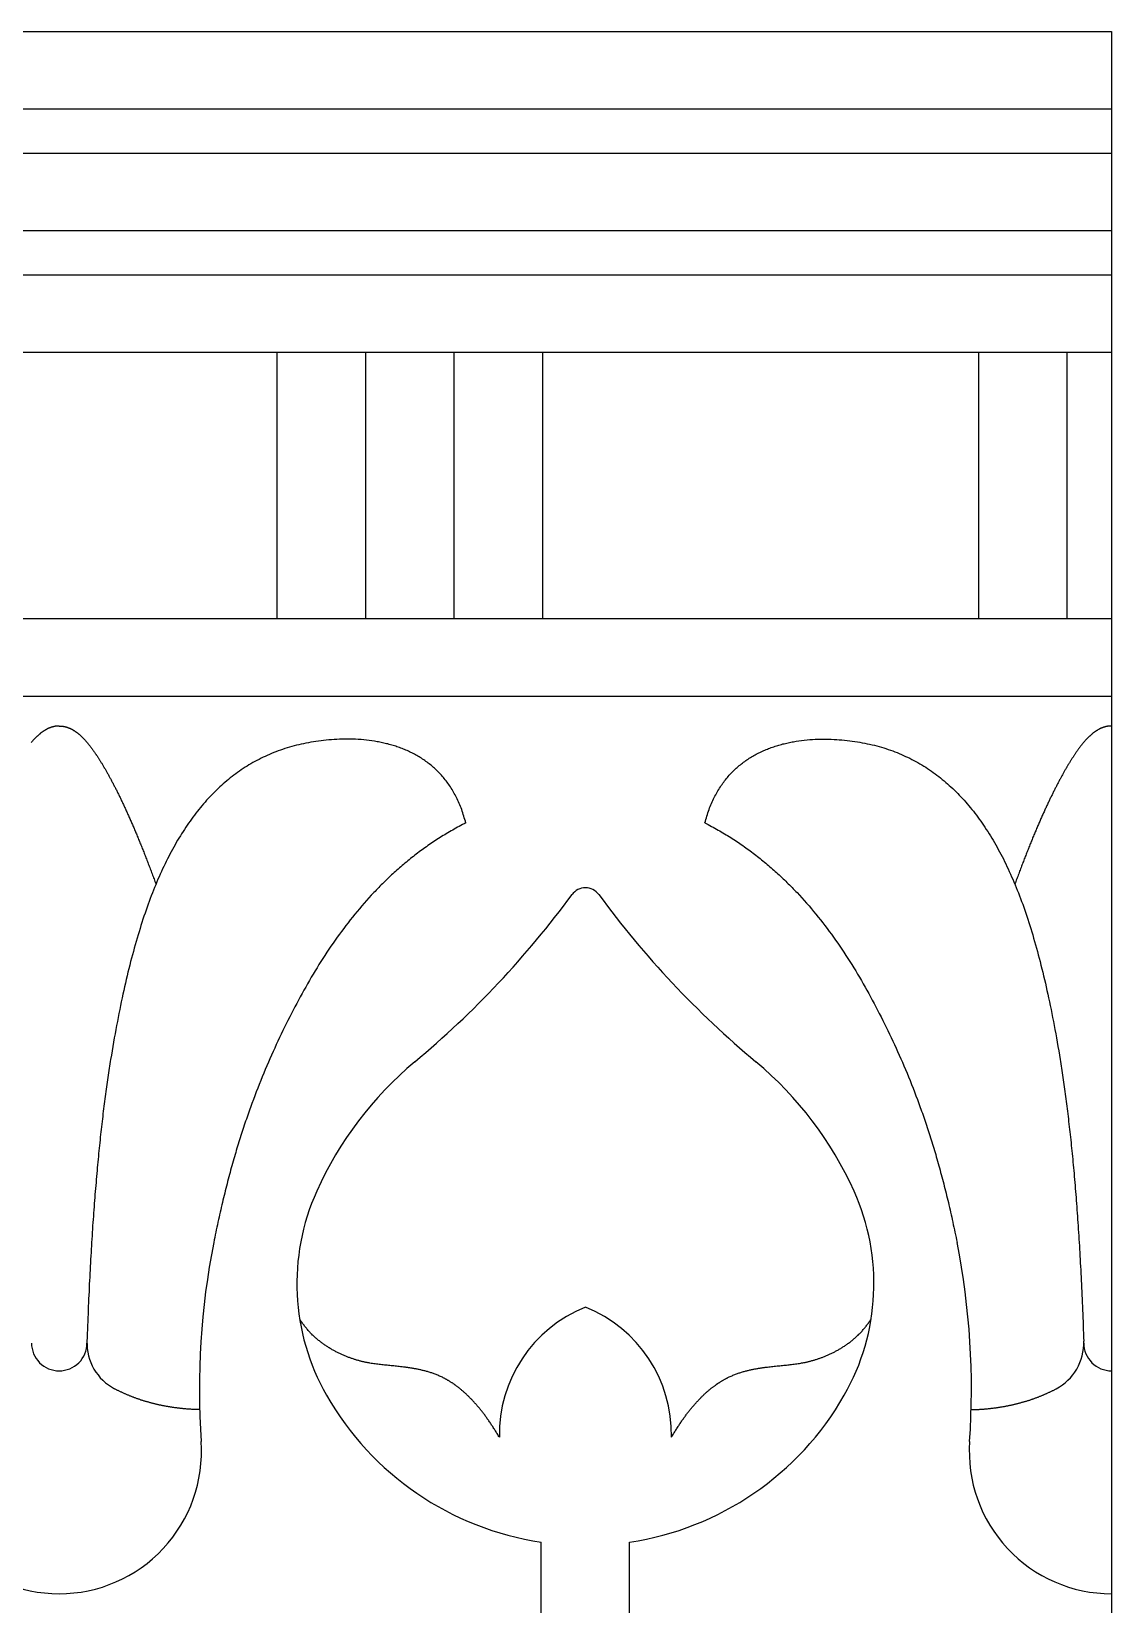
# Model space of a CAD drawing. Extents: x -111 to 2985, y -118 to 122.
# Drawn here: x 102.02 to 115.93, y 20.94 to 41.2 of the extents above; entities that cross this region are included whole.
import ezdxf

# ---------------------------------------------------------------- set-up
doc = ezdxf.new("R2010")
doc.units = 0
doc.layers.add('LAYER_03', color=5, linetype='CONTINUOUS')

msp = doc.modelspace()

# ---------------------------------------------------------------- linework, layer by layer
at = {"layer": 'LAYER_03'}
for points in [[(88.832, 41.2), (115.933, 41.2)], [(115.933, 41.2), (115.933, 4.476)], [(88.832, 40.203), (115.933, 40.203)], [(88.832, 39.633), (115.933, 39.633)], [(88.832, 38.636), (115.933, 38.636)], [(88.832, 38.066), (115.933, 38.066)], [(88.832, 37.069), (115.933, 37.069)], [(105.19, 33.638), (105.19, 37.069)], [(106.33, 33.638), (106.33, 37.069)], [(107.469, 33.638), (107.469, 37.069)], [(108.609, 33.638), (108.609, 37.069)], [(114.224, 33.638), (114.224, 37.069)], [(115.364, 33.638), (115.364, 37.069)], [(88.832, 33.638), (115.933, 33.638)], [(88.832, 32.641), (115.933, 32.641)], [(102.382, 32.254), (102.378, 32.254), (102.374, 32.254), (102.37, 32.254), (102.366, 32.254), (102.361, 32.254), (102.357, 32.253), (102.353, 32.253), (102.349, 32.253), (102.345, 32.252), (102.34, 32.252), (102.336, 32.251), (102.332, 32.251), (102.328, 32.25), (102.324, 32.249), (102.319, 32.248), (102.315, 32.248), (102.311, 32.247), (102.307, 32.246), (102.303, 32.245), (102.299, 32.244), (102.295, 32.243), (102.291, 32.241), (102.286, 32.24), (102.282, 32.239), (102.278, 32.238), (102.274, 32.236), (102.27, 32.235), (102.266, 32.233), (102.262, 32.232), (102.258, 32.23), (102.254, 32.228), (102.249, 32.227), (102.245, 32.225), (102.241, 32.223), (102.237, 32.221), (102.233, 32.219), (102.229, 32.217), (102.225, 32.215), (102.221, 32.213), (102.217, 32.211), (102.213, 32.208), (102.209, 32.206), (102.205, 32.204), (102.2, 32.201), (102.196, 32.199), (102.192, 32.196), (102.188, 32.194), (102.184, 32.191), (102.18, 32.188), (102.176, 32.186), (102.172, 32.183), (102.168, 32.18), (102.164, 32.177), (102.16, 32.174), (102.155, 32.171), (102.151, 32.168), (102.147, 32.165), (102.143, 32.161), (102.139, 32.158), (102.135, 32.155), (102.131, 32.151), (102.127, 32.148), (102.123, 32.144), (102.119, 32.141), (102.114, 32.137), (102.11, 32.133), (102.106, 32.13), (102.102, 32.126), (102.098, 32.122), (102.094, 32.118), (102.09, 32.114), (102.085, 32.11), (102.081, 32.106), (102.077, 32.102), (102.073, 32.097), (102.069, 32.093), (102.065, 32.089), (102.06, 32.084), (102.056, 32.08), (102.052, 32.075), (102.048, 32.071), (102.044, 32.066), (102.039, 32.061), (102.035, 32.056), (102.031, 32.051), (102.027, 32.046), (102.023, 32.041)], [(102.382, 32.254), (102.387, 32.254), (102.391, 32.254), (102.395, 32.254), (102.399, 32.254), (102.404, 32.254), (102.408, 32.253), (102.412, 32.253), (102.416, 32.253), (102.42, 32.252), (102.425, 32.252), (102.429, 32.251), (102.433, 32.251), (102.437, 32.25), (102.441, 32.249), (102.445, 32.248), (102.449, 32.248), (102.454, 32.247), (102.458, 32.246), (102.462, 32.245), (102.466, 32.244), (102.47, 32.243), (102.474, 32.241), (102.478, 32.24), (102.483, 32.239), (102.487, 32.238), (102.491, 32.236), (102.495, 32.235), (102.499, 32.233), (102.503, 32.232), (102.507, 32.23), (102.511, 32.228), (102.515, 32.227), (102.519, 32.225), (102.524, 32.223), (102.528, 32.221), (102.532, 32.219), (102.536, 32.217), (102.54, 32.215), (102.544, 32.213), (102.548, 32.211), (102.552, 32.208), (102.556, 32.206), (102.56, 32.204), (102.564, 32.201), (102.568, 32.199), (102.573, 32.196), (102.577, 32.194), (102.581, 32.191), (102.585, 32.188), (102.589, 32.186), (102.593, 32.183), (102.597, 32.18), (102.601, 32.177), (102.605, 32.174), (102.609, 32.171), (102.613, 32.168), (102.618, 32.165), (102.622, 32.161), (102.626, 32.158), (102.63, 32.155), (102.634, 32.151), (102.638, 32.148), (102.642, 32.144), (102.646, 32.141), (102.65, 32.137), (102.655, 32.133), (102.659, 32.13), (102.663, 32.126), (102.667, 32.122), (102.671, 32.118), (102.675, 32.114), (102.679, 32.11), (102.684, 32.106), (102.688, 32.102), (102.692, 32.097), (102.696, 32.093), (102.7, 32.089), (102.704, 32.084), (102.709, 32.08), (102.713, 32.075), (102.717, 32.071), (102.721, 32.066), (102.725, 32.061), (102.73, 32.056), (102.734, 32.051), (102.738, 32.046), (102.742, 32.041), (102.747, 32.036), (102.751, 32.031), (102.755, 32.026), (102.759, 32.021), (102.764, 32.016), (102.768, 32.01), (102.772, 32.005), (102.777, 31.999), (102.781, 31.994), (102.785, 31.988), (102.789, 31.982), (102.794, 31.977), (102.798, 31.971), (102.803, 31.965), (102.807, 31.959), (102.811, 31.953), (102.816, 31.947), (102.82, 31.941), (102.824, 31.935), (102.829, 31.928), (102.833, 31.922), (102.838, 31.916), (102.842, 31.909), (102.847, 31.903), (102.851, 31.896), (102.856, 31.889), (102.86, 31.883), (102.865, 31.876), (102.869, 31.869), (102.874, 31.862), (102.878, 31.855), (102.883, 31.848), (102.887, 31.841), (102.892, 31.834), (102.897, 31.827), (102.901, 31.819), (102.906, 31.812), (102.91, 31.805), (102.915, 31.797), (102.92, 31.789), (102.924, 31.782), (102.929, 31.774), (102.934, 31.766), (102.939, 31.759), (102.943, 31.751), (102.948, 31.743), (102.953, 31.735), (102.958, 31.727), (102.962, 31.718), (102.967, 31.71), (102.972, 31.702), (102.977, 31.693), (102.982, 31.685), (102.986, 31.677), (102.991, 31.668), (102.996, 31.659), (103.001, 31.651), (103.006, 31.642), (103.011, 31.633), (103.016, 31.624), (103.021, 31.615), (103.026, 31.606), (103.031, 31.597), (103.036, 31.588), (103.041, 31.578), (103.046, 31.569), (103.051, 31.56), (103.056, 31.55), (103.061, 31.541), (103.066, 31.531), (103.071, 31.521), (103.076, 31.512), (103.081, 31.502), (103.087, 31.492), (103.092, 31.482), (103.097, 31.472), (103.102, 31.462), (103.107, 31.452), (103.112, 31.441), (103.118, 31.431), (103.123, 31.421), (103.128, 31.41), (103.133, 31.4), (103.139, 31.389), (103.144, 31.379), (103.149, 31.368), (103.154, 31.357), (103.16, 31.346), (103.165, 31.335), (103.17, 31.324), (103.176, 31.313), (103.181, 31.302), (103.186, 31.291), (103.192, 31.279), (103.197, 31.268), (103.203, 31.256), (103.208, 31.245), (103.213, 31.233), (103.219, 31.222), (103.224, 31.21), (103.23, 31.198), (103.235, 31.186), (103.241, 31.174), (103.246, 31.162), (103.252, 31.15), (103.257, 31.138), (103.263, 31.126), (103.268, 31.113), (103.274, 31.101), (103.279, 31.088), (103.285, 31.076), (103.291, 31.063), (103.296, 31.05), (103.302, 31.038), (103.308, 31.025), (103.313, 31.012), (103.319, 30.999), (103.324, 30.986), (103.33, 30.973), (103.336, 30.959), (103.342, 30.946), (103.347, 30.933), (103.353, 30.919), (103.359, 30.906), (103.364, 30.892), (103.37, 30.878), (103.376, 30.865), (103.382, 30.851), (103.387, 30.837), (103.393, 30.823), (103.399, 30.809), (103.405, 30.795), (103.411, 30.781), (103.417, 30.766), (103.422, 30.752), (103.428, 30.737), (103.434, 30.723), (103.44, 30.708), (103.446, 30.694), (103.452, 30.679), (103.458, 30.664), (103.464, 30.649), (103.47, 30.634), (103.476, 30.619), (103.481, 30.604), (103.487, 30.589), (103.493, 30.573), (103.499, 30.558), (103.505, 30.543), (103.511, 30.527), (103.517, 30.511), (103.523, 30.496), (103.529, 30.48), (103.535, 30.464), (103.542, 30.448), (103.548, 30.432), (103.554, 30.416), (103.56, 30.4), (103.566, 30.384), (103.572, 30.367), (103.578, 30.351), (103.584, 30.335), (103.59, 30.318), (103.596, 30.301), (103.603, 30.285), (103.609, 30.268), (103.615, 30.251), (103.621, 30.234), (103.627, 30.217)], [(115.933, 32.254), (115.929, 32.254), (115.925, 32.254), (115.921, 32.254), (115.916, 32.254), (115.912, 32.254), (115.908, 32.253), (115.904, 32.253), (115.9, 32.253), (115.895, 32.252), (115.891, 32.252), (115.887, 32.251), (115.883, 32.251), (115.879, 32.25), (115.875, 32.249), (115.87, 32.248), (115.866, 32.248), (115.862, 32.247), (115.858, 32.246), (115.854, 32.245), (115.85, 32.244), (115.846, 32.243), (115.841, 32.241), (115.837, 32.24), (115.833, 32.239), (115.829, 32.238), (115.825, 32.236), (115.821, 32.235), (115.817, 32.233), (115.813, 32.232), (115.809, 32.23), (115.804, 32.228), (115.8, 32.227), (115.796, 32.225), (115.792, 32.223), (115.788, 32.221), (115.784, 32.219), (115.78, 32.217), (115.776, 32.215), (115.772, 32.213), (115.768, 32.211), (115.764, 32.208), (115.759, 32.206), (115.755, 32.204), (115.751, 32.201), (115.747, 32.199), (115.743, 32.196), (115.739, 32.194), (115.735, 32.191), (115.731, 32.188), (115.727, 32.186), (115.723, 32.183), (115.719, 32.18), (115.715, 32.177), (115.71, 32.174), (115.706, 32.171), (115.702, 32.168), (115.698, 32.165), (115.694, 32.161), (115.69, 32.158), (115.686, 32.155), (115.682, 32.151), (115.678, 32.148), (115.674, 32.144), (115.669, 32.141), (115.665, 32.137), (115.661, 32.133), (115.657, 32.13), (115.653, 32.126), (115.649, 32.122), (115.645, 32.118), (115.64, 32.114), (115.636, 32.11), (115.632, 32.106), (115.628, 32.102), (115.624, 32.097), (115.62, 32.093), (115.616, 32.089), (115.611, 32.084), (115.607, 32.08), (115.603, 32.075), (115.599, 32.071), (115.595, 32.066), (115.59, 32.061), (115.586, 32.056), (115.582, 32.051), (115.578, 32.046), (115.573, 32.041), (115.569, 32.036), (115.565, 32.031), (115.561, 32.026), (115.556, 32.021), (115.552, 32.016), (115.548, 32.01), (115.544, 32.005), (115.539, 31.999), (115.535, 31.994), (115.531, 31.988), (115.526, 31.982), (115.522, 31.977), (115.518, 31.971), (115.513, 31.965), (115.509, 31.959), (115.504, 31.953), (115.5, 31.947), (115.496, 31.941), (115.491, 31.935), (115.487, 31.928), (115.482, 31.922), (115.478, 31.916), (115.474, 31.909), (115.469, 31.903), (115.465, 31.896), (115.46, 31.889), (115.456, 31.883), (115.451, 31.876), (115.447, 31.869), (115.442, 31.862), (115.438, 31.855), (115.433, 31.848), (115.428, 31.841), (115.424, 31.834), (115.419, 31.827), (115.415, 31.819), (115.41, 31.812), (115.405, 31.805), (115.401, 31.797), (115.396, 31.789), (115.391, 31.782), (115.387, 31.774), (115.382, 31.766), (115.377, 31.759), (115.372, 31.751), (115.368, 31.743), (115.363, 31.735), (115.358, 31.727), (115.353, 31.718), (115.349, 31.71), (115.344, 31.702), (115.339, 31.693), (115.334, 31.685), (115.329, 31.677), (115.324, 31.668), (115.319, 31.659), (115.315, 31.651), (115.31, 31.642), (115.305, 31.633), (115.3, 31.624), (115.295, 31.615), (115.29, 31.606), (115.285, 31.597), (115.28, 31.588), (115.275, 31.578), (115.27, 31.569), (115.265, 31.56), (115.26, 31.55), (115.255, 31.541), (115.25, 31.531), (115.245, 31.521), (115.239, 31.512), (115.234, 31.502), (115.229, 31.492), (115.224, 31.482), (115.219, 31.472), (115.214, 31.462), (115.209, 31.452), (115.203, 31.441), (115.198, 31.431), (115.193, 31.421), (115.188, 31.41), (115.182, 31.4), (115.177, 31.389), (115.172, 31.379), (115.167, 31.368), (115.161, 31.357), (115.156, 31.346), (115.151, 31.335), (115.145, 31.324), (115.14, 31.313), (115.135, 31.302), (115.129, 31.291), (115.124, 31.279), (115.119, 31.268), (115.113, 31.256), (115.108, 31.245), (115.102, 31.233), (115.097, 31.222), (115.091, 31.21), (115.086, 31.198), (115.08, 31.186), (115.075, 31.174), (115.069, 31.162), (115.064, 31.15), (115.058, 31.138), (115.053, 31.126), (115.047, 31.113), (115.042, 31.101), (115.036, 31.088), (115.031, 31.076), (115.025, 31.063), (115.019, 31.05), (115.014, 31.038), (115.008, 31.025), (115.003, 31.012), (114.997, 30.999), (114.991, 30.986), (114.986, 30.973), (114.98, 30.959), (114.974, 30.946), (114.969, 30.933), (114.963, 30.919), (114.957, 30.906), (114.951, 30.892), (114.946, 30.878), (114.94, 30.865), (114.934, 30.851), (114.928, 30.837), (114.922, 30.823), (114.917, 30.809), (114.911, 30.795), (114.905, 30.781), (114.899, 30.766), (114.893, 30.752), (114.887, 30.737), (114.882, 30.723), (114.876, 30.708), (114.87, 30.694), (114.864, 30.679), (114.858, 30.664), (114.852, 30.649), (114.846, 30.634), (114.84, 30.619), (114.834, 30.604), (114.828, 30.589), (114.822, 30.573), (114.816, 30.558), (114.81, 30.543), (114.804, 30.527), (114.798, 30.511), (114.792, 30.496), (114.786, 30.48), (114.78, 30.464), (114.774, 30.448), (114.768, 30.432), (114.762, 30.416), (114.756, 30.4), (114.75, 30.384), (114.744, 30.367), (114.738, 30.351), (114.732, 30.335), (114.725, 30.318), (114.719, 30.301), (114.713, 30.285), (114.707, 30.268), (114.701, 30.251), (114.695, 30.234), (114.688, 30.217)], [(110.698, 31.007), (110.704, 31.029), (110.71, 31.052), (110.716, 31.073), (110.723, 31.095), (110.73, 31.117), (110.736, 31.138), (110.744, 31.158), (110.751, 31.179), (110.758, 31.199), (110.766, 31.219), (110.774, 31.239), (110.782, 31.258), (110.791, 31.277), (110.799, 31.296), (110.808, 31.315), (110.817, 31.333), (110.826, 31.351), (110.836, 31.369), (110.845, 31.387), (110.855, 31.404), (110.865, 31.421), (110.875, 31.438), (110.885, 31.454), (110.896, 31.471), (110.907, 31.487), (110.918, 31.502), (110.929, 31.518), (110.94, 31.533), (110.951, 31.548), (110.963, 31.563), (110.974, 31.577), (110.986, 31.592), (110.998, 31.606), (111.01, 31.62), (111.023, 31.633), (111.035, 31.647), (111.048, 31.66), (111.061, 31.672), (111.074, 31.685), (111.087, 31.698), (111.1, 31.71), (111.113, 31.722), (111.127, 31.733), (111.14, 31.745), (111.154, 31.756), (111.168, 31.767), (111.182, 31.778), (111.196, 31.789), (111.21, 31.799), (111.225, 31.809), (111.239, 31.819), (111.254, 31.829), (111.269, 31.839), (111.284, 31.848), (111.298, 31.857), (111.314, 31.866), (111.329, 31.875), (111.344, 31.883), (111.359, 31.892), (111.375, 31.9), (111.39, 31.908), (111.406, 31.915), (111.422, 31.923), (111.438, 31.93), (111.454, 31.938), (111.47, 31.944), (111.486, 31.951), (111.502, 31.958), (111.518, 31.964), (111.534, 31.97), (111.551, 31.977), (111.567, 31.982), (111.584, 31.988), (111.6, 31.994), (111.617, 31.999), (111.634, 32.004), (111.65, 32.009), (111.667, 32.014), (111.684, 32.018), (111.701, 32.023), (111.718, 32.027), (111.735, 32.031), (111.752, 32.035), (111.769, 32.039), (111.786, 32.043), (111.804, 32.046), (111.821, 32.05), (111.838, 32.053), (111.873, 32.059), (111.907, 32.064), (111.942, 32.069), (111.977, 32.073), (112.012, 32.076), (112.047, 32.079), (112.082, 32.082), (112.117, 32.084), (112.152, 32.085), (112.187, 32.086), (112.221, 32.086), (112.256, 32.086), (112.291, 32.085), (112.325, 32.084), (112.36, 32.083), (112.394, 32.081), (112.428, 32.078), (112.462, 32.076), (112.495, 32.072), (112.529, 32.069), (112.562, 32.065), (112.595, 32.061), (112.628, 32.056), (112.66, 32.051), (112.692, 32.046), (112.724, 32.04), (112.755, 32.034), (112.787, 32.027), (112.818, 32.02), (112.849, 32.013), (112.879, 32.006), (112.91, 31.998), (112.94, 31.99), (112.969, 31.981), (112.999, 31.972), (113.028, 31.963), (113.057, 31.953), (113.086, 31.943), (113.115, 31.933), (113.143, 31.922), (113.171, 31.912), (113.199, 31.9), (113.227, 31.889), (113.254, 31.877), (113.281, 31.864), (113.308, 31.852), (113.335, 31.839), (113.361, 31.825), (113.387, 31.812), (113.413, 31.798), (113.439, 31.783), (113.465, 31.769), (113.49, 31.754), (113.515, 31.738), (113.54, 31.723), (113.565, 31.707), (113.589, 31.69), (113.613, 31.674), (113.637, 31.657), (113.661, 31.64), (113.685, 31.622), (113.708, 31.604), (113.731, 31.586), (113.754, 31.567), (113.777, 31.548), (113.8, 31.529), (113.822, 31.51), (113.844, 31.49), (113.866, 31.47), (113.888, 31.449), (113.91, 31.429), (113.931, 31.408), (113.952, 31.386), (113.973, 31.365), (113.994, 31.343), (114.015, 31.32), (114.035, 31.298), (114.056, 31.275), (114.076, 31.252), (114.096, 31.228), (114.115, 31.204), (114.135, 31.18), (114.154, 31.156), (114.174, 31.131), (114.193, 31.106), (114.212, 31.081), (114.23, 31.056), (114.249, 31.03), (114.267, 31.003), (114.285, 30.977), (114.303, 30.95), (114.321, 30.923), (114.339, 30.896), (114.357, 30.868), (114.374, 30.84), (114.391, 30.812), (114.408, 30.783), (114.425, 30.754), (114.442, 30.725), (114.459, 30.695), (114.475, 30.665), (114.492, 30.635), (114.508, 30.605), (114.524, 30.574), (114.54, 30.543), (114.555, 30.511), (114.571, 30.479), (114.587, 30.447), (114.602, 30.414), (114.617, 30.381), (114.632, 30.348), (114.647, 30.314), (114.662, 30.28), (114.676, 30.246), (114.691, 30.211), (114.705, 30.176), (114.719, 30.141), (114.734, 30.105), (114.748, 30.069), (114.761, 30.032), (114.775, 29.995), (114.789, 29.958), (114.802, 29.92), (114.816, 29.882), (114.829, 29.844), (114.842, 29.805), (114.855, 29.766), (114.868, 29.726), (114.88, 29.686), (114.893, 29.646), (114.906, 29.605), (114.918, 29.564), (114.93, 29.522), (114.943, 29.48), (114.955, 29.438), (114.967, 29.395), (114.978, 29.352), (114.99, 29.308), (115.002, 29.264), (115.013, 29.22), (115.025, 29.175), (115.036, 29.129), (115.047, 29.084), (115.059, 29.038), (115.07, 28.991), (115.081, 28.944), (115.091, 28.896), (115.102, 28.849), (115.113, 28.8), (115.123, 28.752), (115.134, 28.702), (115.144, 28.653), (115.155, 28.603), (115.165, 28.552), (115.175, 28.501), (115.185, 28.449), (115.195, 28.397), (115.205, 28.345), (115.215, 28.292), (115.224, 28.238), (115.234, 28.184), (115.243, 28.129), (115.253, 28.073), (115.262, 28.017), (115.271, 27.961), (115.276, 27.932), (115.28, 27.904), (115.285, 27.875), (115.289, 27.846), (115.294, 27.816), (115.298, 27.787), (115.303, 27.757), (115.307, 27.728), (115.311, 27.698), (115.316, 27.668), (115.32, 27.637), (115.324, 27.607), (115.329, 27.576), (115.333, 27.546), (115.337, 27.515), (115.341, 27.483), (115.345, 27.452), (115.349, 27.42), (115.354, 27.389), (115.358, 27.357), (115.362, 27.325), (115.366, 27.292), (115.37, 27.26), (115.374, 27.227), (115.378, 27.194), (115.381, 27.161), (115.385, 27.128), (115.389, 27.094), (115.393, 27.06), (115.397, 27.026), (115.401, 26.992), (115.404, 26.958), (115.408, 26.923), (115.412, 26.888), (115.415, 26.853), (115.419, 26.818), (115.423, 26.783), (115.426, 26.747), (115.43, 26.711), (115.433, 26.675), (115.437, 26.638), (115.44, 26.602), (115.443, 26.565), (115.447, 26.528), (115.45, 26.49), (115.453, 26.453), (115.457, 26.415), (115.46, 26.377), (115.463, 26.338), (115.466, 26.3), (115.47, 26.261), (115.473, 26.222), (115.476, 26.182), (115.479, 26.143), (115.482, 26.103), (115.485, 26.063), (115.488, 26.023), (115.491, 25.982), (115.494, 25.941), (115.497, 25.9), (115.5, 25.858), (115.502, 25.817), (115.505, 25.775), (115.508, 25.733), (115.511, 25.69), (115.513, 25.647), (115.516, 25.604), (115.519, 25.561), (115.521, 25.517), (115.524, 25.473), (115.526, 25.429), (115.529, 25.385), (115.531, 25.34), (115.534, 25.295), (115.536, 25.249), (115.539, 25.204), (115.541, 25.158), (115.543, 25.112), (115.546, 25.065), (115.548, 25.018), (115.55, 24.971), (115.552, 24.924), (115.554, 24.876), (115.556, 24.828), (115.558, 24.779), (115.56, 24.731), (115.562, 24.682), (115.564, 24.632), (115.566, 24.583), (115.568, 24.533), (115.57, 24.482), (115.572, 24.432), (115.574, 24.381), (115.575, 24.33)], [(110.698, 31.007), (110.72, 30.996), (110.741, 30.985), (110.762, 30.973), (110.784, 30.962), (110.805, 30.95), (110.826, 30.939), (110.846, 30.927), (110.867, 30.915), (110.888, 30.903), (110.908, 30.891), (110.929, 30.879), (110.949, 30.867), (110.969, 30.855), (110.989, 30.843), (111.009, 30.83), (111.029, 30.818), (111.049, 30.805), (111.069, 30.792), (111.089, 30.779), (111.108, 30.766), (111.128, 30.753), (111.147, 30.74), (111.166, 30.727), (111.186, 30.714), (111.205, 30.7), (111.224, 30.687), (111.243, 30.673), (111.262, 30.659), (111.28, 30.646), (111.299, 30.632), (111.318, 30.618), (111.336, 30.604), (111.354, 30.59), (111.373, 30.575), (111.391, 30.561), (111.409, 30.547), (111.427, 30.532), (111.445, 30.517), (111.463, 30.503), (111.481, 30.488), (111.498, 30.473), (111.516, 30.458), (111.534, 30.443), (111.551, 30.428), (111.568, 30.413), (111.586, 30.398), (111.603, 30.382), (111.62, 30.367), (111.637, 30.351), (111.654, 30.336), (111.671, 30.32), (111.688, 30.304), (111.704, 30.288), (111.721, 30.272), (111.738, 30.256), (111.754, 30.24), (111.77, 30.224), (111.787, 30.208), (111.803, 30.192), (111.819, 30.175), (111.835, 30.159), (111.851, 30.142), (111.867, 30.125), (111.883, 30.109), (111.915, 30.075), (111.946, 30.041), (111.977, 30.007), (112.007, 29.972), (112.038, 29.937), (112.068, 29.902), (112.097, 29.866), (112.127, 29.831), (112.156, 29.794), (112.185, 29.758), (112.214, 29.721), (112.242, 29.685), (112.27, 29.647), (112.298, 29.61), (112.326, 29.572), (112.353, 29.534), (112.38, 29.496), (112.407, 29.457), (112.434, 29.419), (112.46, 29.38), (112.486, 29.34), (112.512, 29.301), (112.538, 29.261), (112.563, 29.221), (112.589, 29.181), (112.614, 29.14), (112.639, 29.1), (112.663, 29.059), (112.688, 29.018), (112.712, 28.976), (112.736, 28.935), (112.76, 28.893), (112.783, 28.851), (112.807, 28.809), (112.83, 28.766), (112.853, 28.723), (112.876, 28.681), (112.899, 28.638), (112.921, 28.594), (112.943, 28.551), (112.966, 28.507), (112.988, 28.463), (113.01, 28.419), (113.031, 28.375), (113.053, 28.331), (113.074, 28.286), (113.095, 28.242), (113.117, 28.197), (113.137, 28.152), (113.158, 28.106), (113.179, 28.061), (113.199, 28.015), (113.22, 27.969), (113.24, 27.923), (113.26, 27.876), (113.28, 27.829), (113.3, 27.782), (113.319, 27.735), (113.339, 27.687), (113.358, 27.639), (113.377, 27.59), (113.396, 27.542), (113.415, 27.492), (113.433, 27.443), (113.452, 27.393), (113.47, 27.343), (113.479, 27.318), (113.488, 27.292), (113.497, 27.267), (113.506, 27.241), (113.515, 27.215), (113.524, 27.19), (113.533, 27.164), (113.542, 27.138), (113.55, 27.112), (113.559, 27.085), (113.568, 27.059), (113.577, 27.033), (113.585, 27.006), (113.594, 26.979), (113.602, 26.952), (113.611, 26.926), (113.619, 26.898), (113.628, 26.871), (113.636, 26.844), (113.644, 26.817), (113.653, 26.789), (113.661, 26.761), (113.669, 26.734), (113.677, 26.706), (113.685, 26.678), (113.693, 26.649), (113.702, 26.621), (113.71, 26.592), (113.718, 26.564), (113.725, 26.535), (113.733, 26.506), (113.741, 26.477), (113.749, 26.448), (113.757, 26.419), (113.764, 26.389), (113.772, 26.36), (113.78, 26.33), (113.787, 26.3), (113.795, 26.27), (113.802, 26.24), (113.81, 26.209), (113.817, 26.179), (113.825, 26.148), (113.832, 26.117), (113.839, 26.086), (113.847, 26.055), (113.854, 26.024), (113.861, 25.992), (113.868, 25.961), (113.875, 25.929), (113.882, 25.897), (113.889, 25.865), (113.896, 25.832), (113.903, 25.8), (113.91, 25.767), (113.917, 25.735), (113.924, 25.702), (113.931, 25.668), (113.937, 25.635), (113.944, 25.601)], [(108.05, 23.094), (108.043, 23.106), (108.036, 23.118), (108.029, 23.13), (108.022, 23.141), (108.014, 23.153), (108.007, 23.164), (108, 23.176), (107.993, 23.187), (107.986, 23.198), (107.979, 23.209), (107.972, 23.22), (107.965, 23.231), (107.958, 23.242), (107.951, 23.252), (107.944, 23.263), (107.937, 23.273), (107.93, 23.283), (107.923, 23.294), (107.916, 23.304), (107.909, 23.314), (107.902, 23.324), (107.895, 23.333), (107.888, 23.343), (107.882, 23.353), (107.875, 23.362), (107.868, 23.371), (107.861, 23.381), (107.854, 23.39), (107.847, 23.399), (107.84, 23.408), (107.833, 23.417), (107.827, 23.425), (107.82, 23.434), (107.813, 23.443), (107.806, 23.451), (107.799, 23.46), (107.793, 23.468), (107.786, 23.476), (107.779, 23.484), (107.772, 23.492), (107.766, 23.5), (107.759, 23.508), (107.752, 23.516), (107.746, 23.523), (107.739, 23.531), (107.732, 23.538), (107.725, 23.546), (107.719, 23.553), (107.712, 23.56), (107.705, 23.568), (107.699, 23.575), (107.692, 23.582), (107.686, 23.588), (107.679, 23.595), (107.672, 23.602), (107.666, 23.609), (107.659, 23.615), (107.653, 23.622), (107.646, 23.628), (107.64, 23.634), (107.633, 23.64), (107.627, 23.647), (107.62, 23.653), (107.614, 23.659), (107.607, 23.665), (107.601, 23.67), (107.594, 23.676), (107.588, 23.682), (107.581, 23.687), (107.575, 23.693), (107.569, 23.698), (107.562, 23.704), (107.556, 23.709), (107.549, 23.714), (107.543, 23.72), (107.537, 23.725), (107.53, 23.73), (107.524, 23.735), (107.518, 23.74), (107.511, 23.744), (107.505, 23.749), (107.499, 23.754), (107.493, 23.758), (107.486, 23.763), (107.48, 23.767), (107.474, 23.772), (107.468, 23.776), (107.461, 23.78), (107.455, 23.785), (107.449, 23.789), (107.443, 23.793), (107.437, 23.797), (107.431, 23.801), (107.424, 23.805), (107.418, 23.809), (107.412, 23.813), (107.406, 23.816), (107.4, 23.82), (107.394, 23.824), (107.388, 23.827), (107.382, 23.831), (107.376, 23.834), (107.37, 23.838), (107.364, 23.841), (107.358, 23.844), (107.352, 23.847), (107.346, 23.851), (107.34, 23.854), (107.334, 23.857), (107.328, 23.86), (107.322, 23.863), (107.316, 23.866), (107.305, 23.871), (107.293, 23.877), (107.281, 23.882), (107.27, 23.887), (107.258, 23.892), (107.247, 23.897), (107.235, 23.902), (107.224, 23.906), (107.212, 23.911), (107.201, 23.915), (107.19, 23.919), (107.179, 23.923), (107.168, 23.926), (107.157, 23.93), (107.146, 23.933), (107.135, 23.936), (107.124, 23.94), (107.113, 23.943), (107.102, 23.946), (107.091, 23.948), (107.081, 23.951), (107.07, 23.954), (107.06, 23.956), (107.049, 23.959), (107.039, 23.961), (107.029, 23.963), (107.018, 23.966), (107.008, 23.968), (106.998, 23.97), (106.988, 23.972), (106.978, 23.974), (106.968, 23.976), (106.958, 23.977), (106.948, 23.979), (106.938, 23.981), (106.928, 23.983), (106.919, 23.984), (106.909, 23.986), (106.899, 23.987), (106.89, 23.989), (106.88, 23.99), (106.871, 23.992), (106.861, 23.993), (106.852, 23.994), (106.843, 23.995), (106.834, 23.997), (106.824, 23.998), (106.815, 23.999), (106.797, 24.001), (106.779, 24.003), (106.761, 24.005), (106.743, 24.007), (106.725, 24.009), (106.708, 24.011), (106.69, 24.013), (106.673, 24.014), (106.655, 24.016), (106.638, 24.018), (106.621, 24.019), (106.604, 24.021), (106.587, 24.022), (106.57, 24.024), (106.553, 24.026), (106.536, 24.028), (106.519, 24.03), (106.502, 24.032), (106.484, 24.034), (106.467, 24.036), (106.45, 24.038), (106.433, 24.041), (106.416, 24.044), (106.399, 24.046), (106.382, 24.049), (106.373, 24.051), (106.364, 24.052), (106.356, 24.054), (106.347, 24.056), (106.338, 24.058), (106.329, 24.059), (106.32, 24.061), (106.312, 24.063), (106.303, 24.065), (106.294, 24.067), (106.285, 24.069), (106.276, 24.072), (106.267, 24.074), (106.258, 24.076), (106.249, 24.079), (106.24, 24.081), (106.231, 24.084), (106.221, 24.086), (106.212, 24.089), (106.203, 24.092), (106.194, 24.094), (106.184, 24.097), (106.175, 24.1), (106.166, 24.103), (106.156, 24.107), (106.147, 24.11), (106.137, 24.113), (106.128, 24.116), (106.119, 24.12), (106.109, 24.123), (106.099, 24.127), (106.09, 24.131), (106.08, 24.135), (106.071, 24.138), (106.061, 24.142), (106.052, 24.146), (106.042, 24.15), (106.032, 24.155), (106.023, 24.159), (106.013, 24.163), (106.004, 24.168), (105.994, 24.172), (105.984, 24.177), (105.975, 24.182), (105.965, 24.186), (105.956, 24.191), (105.946, 24.196), (105.936, 24.201), (105.927, 24.206), (105.917, 24.212), (105.908, 24.217), (105.898, 24.222), (105.889, 24.228), (105.879, 24.233), (105.87, 24.239), (105.86, 24.245), (105.851, 24.251), (105.842, 24.257), (105.832, 24.263), (105.823, 24.269), (105.814, 24.275), (105.804, 24.281), (105.795, 24.288), (105.786, 24.294), (105.777, 24.301), (105.768, 24.307), (105.759, 24.314), (105.75, 24.321), (105.741, 24.328), (105.732, 24.335), (105.723, 24.342), (105.714, 24.35), (105.705, 24.357), (105.696, 24.364), (105.688, 24.372), (105.679, 24.38), (105.67, 24.388), (105.662, 24.395), (105.653, 24.403), (105.645, 24.411), (105.637, 24.42), (105.628, 24.428), (105.62, 24.436), (105.612, 24.445), (105.604, 24.453), (105.596, 24.462), (105.588, 24.471), (105.58, 24.48), (105.572, 24.489), (105.565, 24.498), (105.557, 24.507), (105.549, 24.517), (105.542, 24.526), (105.535, 24.536), (105.527, 24.545), (105.52, 24.555), (105.513, 24.565), (105.506, 24.575), (105.499, 24.585), (105.492, 24.595), (105.485, 24.606), (105.479, 24.616)], [(110.266, 23.094), (110.273, 23.106), (110.28, 23.118), (110.287, 23.13), (110.294, 23.141), (110.301, 23.153), (110.308, 23.164), (110.315, 23.176), (110.322, 23.187), (110.33, 23.198), (110.337, 23.209), (110.344, 23.22), (110.351, 23.231), (110.358, 23.242), (110.365, 23.252), (110.372, 23.263), (110.379, 23.273), (110.386, 23.283), (110.393, 23.294), (110.4, 23.304), (110.406, 23.314), (110.413, 23.324), (110.42, 23.333), (110.427, 23.343), (110.434, 23.353), (110.441, 23.362), (110.448, 23.371), (110.455, 23.381), (110.462, 23.39), (110.469, 23.399), (110.475, 23.408), (110.482, 23.417), (110.489, 23.425), (110.496, 23.434), (110.503, 23.443), (110.509, 23.451), (110.516, 23.46), (110.523, 23.468), (110.53, 23.476), (110.537, 23.484), (110.543, 23.492), (110.55, 23.5), (110.557, 23.508), (110.564, 23.516), (110.57, 23.523), (110.577, 23.531), (110.584, 23.538), (110.59, 23.546), (110.597, 23.553), (110.604, 23.56), (110.61, 23.568), (110.617, 23.575), (110.623, 23.582), (110.63, 23.588), (110.637, 23.595), (110.643, 23.602), (110.65, 23.609), (110.656, 23.615), (110.663, 23.622), (110.67, 23.628), (110.676, 23.634), (110.683, 23.64), (110.689, 23.647), (110.696, 23.653), (110.702, 23.659), (110.709, 23.665), (110.715, 23.67), (110.721, 23.676), (110.728, 23.682), (110.734, 23.687), (110.741, 23.693), (110.747, 23.698), (110.754, 23.704), (110.76, 23.709), (110.766, 23.714), (110.773, 23.72), (110.779, 23.725), (110.785, 23.73), (110.792, 23.735), (110.798, 23.74), (110.804, 23.744), (110.811, 23.749), (110.817, 23.754), (110.823, 23.758), (110.829, 23.763), (110.836, 23.767), (110.842, 23.772), (110.848, 23.776), (110.854, 23.78), (110.86, 23.785), (110.867, 23.789), (110.873, 23.793), (110.879, 23.797), (110.885, 23.801), (110.891, 23.805), (110.897, 23.809), (110.903, 23.813), (110.91, 23.816), (110.916, 23.82), (110.922, 23.824), (110.928, 23.827), (110.934, 23.831), (110.94, 23.834), (110.946, 23.838), (110.952, 23.841), (110.958, 23.844), (110.964, 23.847), (110.97, 23.851), (110.976, 23.854), (110.982, 23.857), (110.988, 23.86), (110.994, 23.863), (110.999, 23.866), (111.011, 23.871), (111.023, 23.877), (111.035, 23.882), (111.046, 23.887), (111.058, 23.892), (111.069, 23.897), (111.081, 23.902), (111.092, 23.906), (111.103, 23.911), (111.115, 23.915), (111.126, 23.919), (111.137, 23.923), (111.148, 23.926), (111.159, 23.93), (111.17, 23.933), (111.181, 23.936), (111.192, 23.94), (111.203, 23.943), (111.214, 23.946), (111.224, 23.948), (111.235, 23.951), (111.245, 23.954), (111.256, 23.956), (111.266, 23.959), (111.277, 23.961), (111.287, 23.963), (111.298, 23.966), (111.308, 23.968), (111.318, 23.97), (111.328, 23.972), (111.338, 23.974), (111.348, 23.976), (111.358, 23.977), (111.368, 23.979), (111.378, 23.981), (111.387, 23.983), (111.397, 23.984), (111.407, 23.986), (111.416, 23.987), (111.426, 23.989), (111.435, 23.99), (111.445, 23.992), (111.454, 23.993), (111.464, 23.994), (111.473, 23.995), (111.482, 23.997), (111.491, 23.998), (111.501, 23.999), (111.519, 24.001), (111.537, 24.003), (111.555, 24.005), (111.573, 24.007), (111.591, 24.009), (111.608, 24.011), (111.626, 24.013), (111.643, 24.014), (111.66, 24.016), (111.678, 24.018), (111.695, 24.019), (111.712, 24.021), (111.729, 24.022), (111.746, 24.024), (111.763, 24.026), (111.78, 24.028), (111.797, 24.03), (111.814, 24.032), (111.831, 24.034), (111.848, 24.036), (111.865, 24.038), (111.882, 24.041), (111.9, 24.044), (111.917, 24.046), (111.934, 24.049), (111.943, 24.051), (111.951, 24.052), (111.96, 24.054), (111.969, 24.056), (111.978, 24.058), (111.986, 24.059), (111.995, 24.061), (112.004, 24.063), (112.013, 24.065), (112.022, 24.067), (112.031, 24.069), (112.04, 24.072), (112.049, 24.074), (112.058, 24.076), (112.067, 24.079), (112.076, 24.081), (112.085, 24.084), (112.094, 24.086), (112.103, 24.089), (112.113, 24.092), (112.122, 24.094), (112.131, 24.097), (112.141, 24.1), (112.15, 24.103), (112.159, 24.107), (112.169, 24.11), (112.178, 24.113), (112.188, 24.116), (112.197, 24.12), (112.207, 24.123), (112.216, 24.127), (112.226, 24.131), (112.235, 24.135), (112.245, 24.138), (112.255, 24.142), (112.264, 24.146), (112.274, 24.15), (112.283, 24.155), (112.293, 24.159), (112.303, 24.163), (112.312, 24.168), (112.322, 24.172), (112.331, 24.177), (112.341, 24.182), (112.351, 24.186), (112.36, 24.191), (112.37, 24.196), (112.379, 24.201), (112.389, 24.206), (112.398, 24.212), (112.408, 24.217), (112.417, 24.222), (112.427, 24.228), (112.436, 24.233), (112.446, 24.239), (112.455, 24.245), (112.465, 24.251), (112.474, 24.257), (112.483, 24.263), (112.493, 24.269), (112.502, 24.275), (112.511, 24.281), (112.521, 24.288), (112.53, 24.294), (112.539, 24.301), (112.548, 24.307), (112.557, 24.314), (112.566, 24.321), (112.575, 24.328), (112.584, 24.335), (112.593, 24.342), (112.602, 24.35), (112.611, 24.357), (112.619, 24.364), (112.628, 24.372), (112.637, 24.38), (112.645, 24.388), (112.654, 24.395), (112.662, 24.403), (112.671, 24.411), (112.679, 24.42), (112.687, 24.428), (112.696, 24.436), (112.704, 24.445), (112.712, 24.453), (112.72, 24.462), (112.728, 24.471), (112.736, 24.48), (112.743, 24.489), (112.751, 24.498), (112.759, 24.507), (112.766, 24.517), (112.774, 24.526), (112.781, 24.536), (112.788, 24.545), (112.796, 24.555), (112.803, 24.565), (112.81, 24.575), (112.817, 24.585), (112.824, 24.595), (112.83, 24.606), (112.837, 24.616)], [(104.19, 23.45), (104.181, 23.45), (104.171, 23.45), (104.162, 23.45), (104.153, 23.451), (104.143, 23.451), (104.134, 23.451), (104.125, 23.452), (104.116, 23.452), (104.106, 23.453), (104.097, 23.453), (104.088, 23.453), (104.079, 23.454), (104.07, 23.455), (104.06, 23.455), (104.051, 23.456), (104.042, 23.456), (104.033, 23.457), (104.024, 23.458), (104.014, 23.459), (104.005, 23.459), (103.996, 23.46), (103.987, 23.461), (103.978, 23.462), (103.969, 23.463), (103.96, 23.464), (103.951, 23.465), (103.941, 23.466), (103.932, 23.467), (103.923, 23.468), (103.914, 23.469), (103.905, 23.47), (103.896, 23.471), (103.887, 23.472), (103.878, 23.473), (103.869, 23.475), (103.86, 23.476), (103.851, 23.477), (103.842, 23.478), (103.833, 23.48), (103.824, 23.481), (103.815, 23.483), (103.806, 23.484), (103.797, 23.486), (103.789, 23.487), (103.78, 23.489), (103.771, 23.49), (103.762, 23.492), (103.753, 23.493), (103.744, 23.495), (103.735, 23.497), (103.727, 23.498), (103.718, 23.5), (103.709, 23.502), (103.7, 23.504), (103.691, 23.506), (103.683, 23.507), (103.674, 23.509), (103.665, 23.511), (103.656, 23.513), (103.648, 23.515), (103.639, 23.517), (103.63, 23.519), (103.622, 23.521), (103.613, 23.524), (103.604, 23.526), (103.596, 23.528), (103.587, 23.53), (103.579, 23.532), (103.57, 23.534), (103.562, 23.537), (103.553, 23.539), (103.545, 23.541), (103.536, 23.544), (103.528, 23.546), (103.519, 23.549), (103.511, 23.551), (103.502, 23.554), (103.494, 23.556), (103.485, 23.559), (103.477, 23.561), (103.469, 23.564), (103.46, 23.566), (103.452, 23.569), (103.443, 23.572), (103.435, 23.574), (103.427, 23.577), (103.419, 23.58), (103.41, 23.583), (103.402, 23.586), (103.394, 23.588), (103.386, 23.591), (103.378, 23.594), (103.369, 23.597), (103.361, 23.6), (103.353, 23.603), (103.345, 23.606), (103.337, 23.609), (103.329, 23.612), (103.321, 23.615), (103.313, 23.619), (103.305, 23.622), (103.297, 23.625), (103.289, 23.628), (103.281, 23.631), (103.273, 23.635), (103.265, 23.638), (103.257, 23.641), (103.249, 23.645), (103.241, 23.648), (103.233, 23.652), (103.226, 23.655), (103.218, 23.658), (103.21, 23.662), (103.202, 23.665), (103.194, 23.669), (103.187, 23.673), (103.179, 23.676), (103.171, 23.68), (103.164, 23.684), (103.156, 23.687), (103.148, 23.691), (103.141, 23.695), (103.133, 23.698), (103.126, 23.702), (103.118, 23.706), (103.111, 23.71), (103.103, 23.714), (103.096, 23.718)], [(108.588, 19.77), (108.588, 21.743)], [(109.728, 19.77), (109.728, 21.743)]]:
    msp.add_lwpolyline(points, dxfattribs=at)
for points in [[(107.617, 31.007), (107.612, 31.029), (107.606, 31.052), (107.599, 31.073), (107.593, 31.095), (107.586, 31.117), (107.579, 31.138), (107.572, 31.158), (107.565, 31.179), (107.557, 31.199), (107.55, 31.219), (107.542, 31.239), (107.533, 31.258), (107.525, 31.277), (107.516, 31.296), (107.508, 31.315), (107.499, 31.333), (107.489, 31.351), (107.48, 31.369), (107.47, 31.387), (107.461, 31.404), (107.451, 31.421), (107.441, 31.438), (107.43, 31.454), (107.42, 31.471), (107.409, 31.487), (107.398, 31.502), (107.387, 31.518), (107.376, 31.533), (107.365, 31.548), (107.353, 31.563), (107.341, 31.577), (107.33, 31.592), (107.317, 31.606), (107.305, 31.62), (107.293, 31.633), (107.28, 31.647), (107.268, 31.66), (107.255, 31.672), (107.242, 31.685), (107.229, 31.698), (107.216, 31.71), (107.202, 31.722), (107.189, 31.733), (107.175, 31.745), (107.162, 31.756), (107.148, 31.767), (107.134, 31.778), (107.12, 31.789), (107.105, 31.799), (107.091, 31.809), (107.076, 31.819), (107.062, 31.829), (107.047, 31.839), (107.032, 31.848), (107.017, 31.857), (107.002, 31.866), (106.987, 31.875), (106.972, 31.883), (106.956, 31.892), (106.941, 31.9), (106.925, 31.908), (106.91, 31.915), (106.894, 31.923), (106.878, 31.93), (106.862, 31.938), (106.846, 31.944), (106.83, 31.951), (106.814, 31.958), (106.798, 31.964), (106.781, 31.97), (106.765, 31.977), (106.749, 31.982), (106.732, 31.988), (106.715, 31.994), (106.699, 31.999), (106.682, 32.004), (106.665, 32.009), (106.649, 32.014), (106.632, 32.018), (106.615, 32.023), (106.598, 32.027), (106.581, 32.031), (106.564, 32.035), (106.547, 32.039), (106.529, 32.043), (106.512, 32.046), (106.495, 32.05), (106.478, 32.053), (106.443, 32.059), (106.408, 32.064), (106.374, 32.069), (106.339, 32.073), (106.304, 32.076), (106.269, 32.079), (106.234, 32.082), (106.199, 32.084), (106.164, 32.085), (106.129, 32.086), (106.094, 32.086), (106.06, 32.086), (106.025, 32.085), (105.991, 32.084), (105.956, 32.083), (105.922, 32.081), (105.888, 32.078), (105.854, 32.076), (105.82, 32.072), (105.787, 32.069), (105.754, 32.065), (105.721, 32.061), (105.688, 32.056), (105.656, 32.051), (105.624, 32.046), (105.592, 32.04), (105.56, 32.034), (105.529, 32.027), (105.498, 32.02), (105.467, 32.013), (105.436, 32.006), (105.406, 31.998), (105.376, 31.99), (105.346, 31.981), (105.317, 31.972), (105.287, 31.963), (105.258, 31.953), (105.23, 31.943), (105.201, 31.933), (105.173, 31.922), (105.145, 31.912), (105.117, 31.9), (105.089, 31.889), (105.062, 31.877), (105.035, 31.864), (105.008, 31.852), (104.981, 31.839), (104.955, 31.825), (104.928, 31.812), (104.902, 31.798), (104.877, 31.783), (104.851, 31.769), (104.826, 31.754), (104.801, 31.738), (104.776, 31.723), (104.751, 31.707), (104.727, 31.69), (104.702, 31.674), (104.678, 31.657), (104.655, 31.64), (104.631, 31.622), (104.608, 31.604), (104.584, 31.586), (104.561, 31.567), (104.539, 31.548), (104.516, 31.529), (104.494, 31.51), (104.471, 31.49), (104.449, 31.47), (104.428, 31.449), (104.406, 31.429), (104.385, 31.408), (104.363, 31.386), (104.342, 31.365), (104.322, 31.343), (104.301, 31.32), (104.28, 31.298), (104.26, 31.275), (104.24, 31.252), (104.22, 31.228), (104.2, 31.204), (104.181, 31.18), (104.161, 31.156), (104.142, 31.131), (104.123, 31.106), (104.104, 31.081), (104.085, 31.056), (104.067, 31.03), (104.049, 31.003), (104.03, 30.977), (104.012, 30.95), (103.994, 30.923), (103.977, 30.896), (103.959, 30.868), (103.942, 30.84), (103.924, 30.812), (103.907, 30.783), (103.89, 30.754), (103.874, 30.725), (103.857, 30.695), (103.84, 30.665), (103.824, 30.635), (103.808, 30.605), (103.792, 30.574), (103.776, 30.543), (103.76, 30.511), (103.745, 30.479), (103.729, 30.447), (103.714, 30.414), (103.699, 30.381), (103.684, 30.348), (103.669, 30.314), (103.654, 30.28), (103.639, 30.246), (103.625, 30.211), (103.61, 30.176), (103.596, 30.141), (103.582, 30.105), (103.568, 30.069), (103.554, 30.032), (103.541, 29.995), (103.527, 29.958), (103.514, 29.92), (103.5, 29.882), (103.487, 29.844), (103.474, 29.805), (103.461, 29.766), (103.448, 29.726), (103.435, 29.686), (103.423, 29.646), (103.41, 29.605), (103.398, 29.564), (103.385, 29.522), (103.373, 29.48), (103.361, 29.438), (103.349, 29.395), (103.337, 29.352), (103.326, 29.308), (103.314, 29.264), (103.302, 29.22), (103.291, 29.175), (103.28, 29.129), (103.268, 29.084), (103.257, 29.038), (103.246, 28.991), (103.235, 28.944), (103.224, 28.896), (103.214, 28.849), (103.203, 28.8), (103.192, 28.752), (103.182, 28.702), (103.171, 28.653), (103.161, 28.603), (103.151, 28.552), (103.141, 28.501), (103.131, 28.449), (103.121, 28.397), (103.111, 28.345), (103.101, 28.292), (103.091, 28.238), (103.082, 28.184), (103.072, 28.129), (103.063, 28.073), (103.054, 28.017), (103.044, 27.961), (103.04, 27.932), (103.035, 27.904), (103.031, 27.875), (103.026, 27.846), (103.022, 27.816), (103.017, 27.787), (103.013, 27.757), (103.009, 27.728), (103.004, 27.698), (103, 27.668), (102.996, 27.637), (102.991, 27.607), (102.987, 27.576), (102.983, 27.546), (102.979, 27.515), (102.975, 27.483), (102.97, 27.452), (102.966, 27.42), (102.962, 27.389), (102.958, 27.357), (102.954, 27.325), (102.95, 27.292), (102.946, 27.26), (102.942, 27.227), (102.938, 27.194), (102.934, 27.161), (102.93, 27.128), (102.927, 27.094), (102.923, 27.06), (102.919, 27.026), (102.915, 26.992), (102.911, 26.958), (102.908, 26.923), (102.904, 26.888), (102.9, 26.853), (102.897, 26.818), (102.893, 26.783), (102.89, 26.747), (102.886, 26.711), (102.883, 26.675), (102.879, 26.638), (102.876, 26.602), (102.872, 26.565), (102.869, 26.528), (102.866, 26.49), (102.862, 26.453), (102.859, 26.415), (102.856, 26.377), (102.852, 26.338), (102.849, 26.3), (102.846, 26.261), (102.843, 26.222), (102.84, 26.182), (102.837, 26.143), (102.834, 26.103), (102.831, 26.063), (102.828, 26.023), (102.825, 25.982), (102.822, 25.941), (102.819, 25.9), (102.816, 25.858), (102.813, 25.817), (102.81, 25.775), (102.808, 25.733), (102.805, 25.69), (102.802, 25.647), (102.8, 25.604), (102.797, 25.561), (102.794, 25.517), (102.792, 25.473), (102.789, 25.429), (102.787, 25.385), (102.784, 25.34), (102.782, 25.295), (102.779, 25.249), (102.777, 25.204), (102.775, 25.158), (102.772, 25.112), (102.77, 25.065), (102.768, 25.018), (102.766, 24.971), (102.764, 24.924), (102.761, 24.876), (102.759, 24.828), (102.757, 24.779), (102.755, 24.731), (102.753, 24.682), (102.751, 24.632), (102.749, 24.583), (102.748, 24.533), (102.746, 24.482), (102.744, 24.432), (102.742, 24.381), (102.74, 24.33, 0.287532), (103.096, 23.718)], [(107.617, 31.007), (107.596, 30.996), (107.575, 30.985), (107.553, 30.973), (107.532, 30.962), (107.511, 30.95), (107.49, 30.939), (107.469, 30.927), (107.449, 30.915), (107.428, 30.903), (107.407, 30.891), (107.387, 30.879), (107.367, 30.867), (107.346, 30.855), (107.326, 30.843), (107.306, 30.83), (107.286, 30.818), (107.266, 30.805), (107.247, 30.792), (107.227, 30.779), (107.207, 30.766), (107.188, 30.753), (107.169, 30.74), (107.149, 30.727), (107.13, 30.714), (107.111, 30.7), (107.092, 30.687), (107.073, 30.673), (107.054, 30.659), (107.035, 30.646), (107.017, 30.632), (106.998, 30.618), (106.98, 30.604), (106.961, 30.59), (106.943, 30.575), (106.925, 30.561), (106.907, 30.547), (106.889, 30.532), (106.871, 30.517), (106.853, 30.503), (106.835, 30.488), (106.817, 30.473), (106.8, 30.458), (106.782, 30.443), (106.765, 30.428), (106.747, 30.413), (106.73, 30.398), (106.713, 30.382), (106.696, 30.367), (106.679, 30.351), (106.662, 30.336), (106.645, 30.32), (106.628, 30.304), (106.611, 30.288), (106.595, 30.272), (106.578, 30.256), (106.562, 30.24), (106.545, 30.224), (106.529, 30.208), (106.513, 30.192), (106.497, 30.175), (106.48, 30.159), (106.464, 30.142), (106.449, 30.125), (106.433, 30.109), (106.401, 30.075), (106.37, 30.041), (106.339, 30.007), (106.309, 29.972), (106.278, 29.937), (106.248, 29.902), (106.218, 29.866), (106.189, 29.831), (106.16, 29.794), (106.131, 29.758), (106.102, 29.721), (106.074, 29.685), (106.046, 29.647), (106.018, 29.61), (105.99, 29.572), (105.963, 29.534), (105.936, 29.496), (105.909, 29.457), (105.882, 29.419), (105.856, 29.38), (105.829, 29.34), (105.804, 29.301), (105.778, 29.261), (105.752, 29.221), (105.727, 29.181), (105.702, 29.14), (105.677, 29.1), (105.653, 29.059), (105.628, 29.018), (105.604, 28.976), (105.58, 28.935), (105.556, 28.893), (105.532, 28.851), (105.509, 28.809), (105.486, 28.766), (105.463, 28.723), (105.44, 28.681), (105.417, 28.638), (105.395, 28.594), (105.372, 28.551), (105.35, 28.507), (105.328, 28.463), (105.306, 28.419), (105.284, 28.375), (105.263, 28.331), (105.242, 28.286), (105.22, 28.242), (105.199, 28.197), (105.178, 28.152), (105.157, 28.106), (105.137, 28.061), (105.116, 28.015), (105.096, 27.969), (105.076, 27.923), (105.056, 27.876), (105.036, 27.829), (105.016, 27.782), (104.997, 27.735), (104.977, 27.687), (104.958, 27.639), (104.939, 27.59), (104.92, 27.542), (104.901, 27.492), (104.883, 27.443), (104.864, 27.393), (104.846, 27.343), (104.837, 27.318), (104.828, 27.292), (104.819, 27.267), (104.81, 27.241), (104.801, 27.215), (104.792, 27.19), (104.783, 27.164), (104.774, 27.138), (104.765, 27.112), (104.757, 27.085), (104.748, 27.059), (104.739, 27.033), (104.731, 27.006), (104.722, 26.979), (104.713, 26.952), (104.705, 26.926), (104.697, 26.898), (104.688, 26.871), (104.68, 26.844), (104.671, 26.817), (104.663, 26.789), (104.655, 26.761), (104.647, 26.734), (104.638, 26.706), (104.63, 26.678), (104.622, 26.649), (104.614, 26.621), (104.606, 26.592), (104.598, 26.564), (104.59, 26.535), (104.582, 26.506), (104.575, 26.477), (104.567, 26.448), (104.559, 26.419), (104.551, 26.389), (104.544, 26.36), (104.536, 26.33), (104.528, 26.3), (104.521, 26.27), (104.513, 26.24), (104.506, 26.209), (104.498, 26.179), (104.491, 26.148), (104.484, 26.117), (104.476, 26.086), (104.469, 26.055), (104.462, 26.024), (104.455, 25.992), (104.447, 25.961), (104.44, 25.929), (104.433, 25.897), (104.426, 25.865), (104.419, 25.832), (104.412, 25.8), (104.405, 25.767), (104.399, 25.735), (104.392, 25.702), (104.385, 25.668), (104.378, 25.635), (104.372, 25.601, 0.066396), (104.21, 23.038)], [(106.961, 27.929, 0.060257), (108.986, 30.084)], [(109.33, 30.084, 0.506122), (108.986, 30.084)], [(109.33, 30.084, 0.060257), (111.354, 27.929)], [(106.961, 27.929, 0.113311), (105.698, 26.263, 0.23998), (105.824, 23.636)], [(112.492, 23.636, 0.23998), (112.618, 26.263, 0.113311), (111.354, 27.929)], [(114.106, 23.038, 0.066396), (113.944, 25.601)], [(109.158, 24.768, 0.313249), (108.05, 23.094)], [(110.266, 23.094, 0.313249), (109.158, 24.768)], [(114.126, 23.45), (114.135, 23.45), (114.144, 23.45), (114.154, 23.45), (114.163, 23.451), (114.172, 23.451), (114.182, 23.451), (114.191, 23.452), (114.2, 23.452), (114.209, 23.453), (114.219, 23.453), (114.228, 23.453), (114.237, 23.454), (114.246, 23.455), (114.255, 23.455), (114.265, 23.456), (114.274, 23.456), (114.283, 23.457), (114.292, 23.458), (114.301, 23.459), (114.31, 23.459), (114.32, 23.46), (114.329, 23.461), (114.338, 23.462), (114.347, 23.463), (114.356, 23.464), (114.365, 23.465), (114.374, 23.466), (114.383, 23.467), (114.392, 23.468), (114.401, 23.469), (114.411, 23.47), (114.42, 23.471), (114.429, 23.472), (114.438, 23.473), (114.447, 23.475), (114.456, 23.476), (114.465, 23.477), (114.474, 23.478), (114.483, 23.48), (114.492, 23.481), (114.5, 23.483), (114.509, 23.484), (114.518, 23.486), (114.527, 23.487), (114.536, 23.489), (114.545, 23.49), (114.554, 23.492), (114.563, 23.493), (114.572, 23.495), (114.58, 23.497), (114.589, 23.498), (114.598, 23.5), (114.607, 23.502), (114.616, 23.504), (114.624, 23.506), (114.633, 23.507), (114.642, 23.509), (114.651, 23.511), (114.659, 23.513), (114.668, 23.515), (114.677, 23.517), (114.685, 23.519), (114.694, 23.521), (114.703, 23.524), (114.711, 23.526), (114.72, 23.528), (114.728, 23.53), (114.737, 23.532), (114.746, 23.534), (114.754, 23.537), (114.763, 23.539), (114.771, 23.541), (114.78, 23.544), (114.788, 23.546), (114.797, 23.549), (114.805, 23.551), (114.814, 23.554), (114.822, 23.556), (114.83, 23.559), (114.839, 23.561), (114.847, 23.564), (114.856, 23.566), (114.864, 23.569), (114.872, 23.572), (114.881, 23.574), (114.889, 23.577), (114.897, 23.58), (114.905, 23.583), (114.914, 23.586), (114.922, 23.588), (114.93, 23.591), (114.938, 23.594), (114.946, 23.597), (114.955, 23.6), (114.963, 23.603), (114.971, 23.606), (114.979, 23.609), (114.987, 23.612), (114.995, 23.615), (115.003, 23.619), (115.011, 23.622), (115.019, 23.625), (115.027, 23.628), (115.035, 23.631), (115.043, 23.635), (115.051, 23.638), (115.059, 23.641), (115.067, 23.645), (115.075, 23.648), (115.082, 23.652), (115.09, 23.655), (115.098, 23.658), (115.106, 23.662), (115.114, 23.665), (115.121, 23.669), (115.129, 23.673), (115.137, 23.676), (115.144, 23.68), (115.152, 23.684), (115.16, 23.687), (115.167, 23.691), (115.175, 23.695), (115.182, 23.698), (115.19, 23.702), (115.197, 23.706), (115.205, 23.71), (115.212, 23.714), (115.22, 23.718, 0.287532), (115.575, 24.33)], [(102.025, 24.307, 0.414214), (102.382, 23.95)], [(102.382, 23.95, 0.414214), (102.74, 24.307)], [(115.576, 24.307, 0.414214), (115.933, 23.95)], [(105.824, 23.636, 0.229631), (108.588, 21.743)], [(109.728, 21.743, 0.229631), (112.492, 23.636)], [(100.555, 23.038, 0.434737), (102.382, 21.079)], [(102.382, 21.079, 0.434737), (104.21, 23.038)], [(114.106, 23.038, 0.434737), (115.933, 21.079)]]:
    msp.add_lwpolyline(points, format="xyb", dxfattribs=at)

doc.saveas('drawing.dxf')
